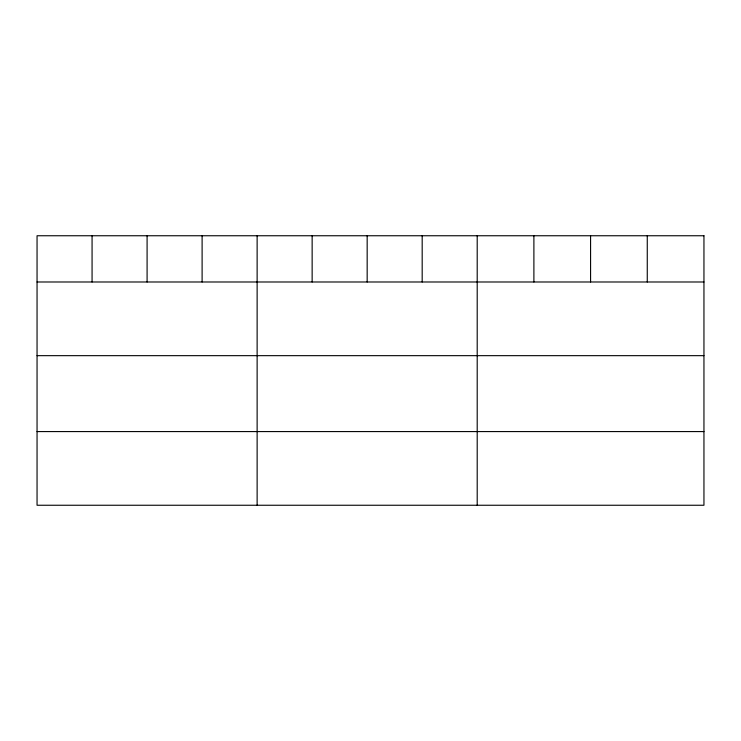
<?xml version="1.0" encoding="UTF-8"?>
<svg xmlns="http://www.w3.org/2000/svg" width="741" height="741" viewBox="0 0 741 741"><rect width="100%" height="100%" fill="white"/><g stroke="black" fill="none" stroke-linecap="round" stroke-linejoin="round"><path stroke-width="1.11" d="M37.05 281.988L703.95 281.988M37.05 355.661L703.95 355.661M37.05 431.577L703.95 431.577M647.264 235.749L647.264 281.988M590.577 235.749L590.577 281.988M533.89 235.749L533.89 281.988M477.204 235.749L477.204 505.251M422.185 235.749L422.185 281.988M367.166 235.749L367.166 281.988M312.146 235.749L312.146 281.988M257.127 235.749L257.127 505.251M202.108 235.749L202.108 281.988M147.089 235.749L147.089 281.988M92.069 235.749L92.069 281.988M703.95 235.749L37.05 235.749L37.05 505.251L703.95 505.251L703.95 235.749"/></g></svg>
